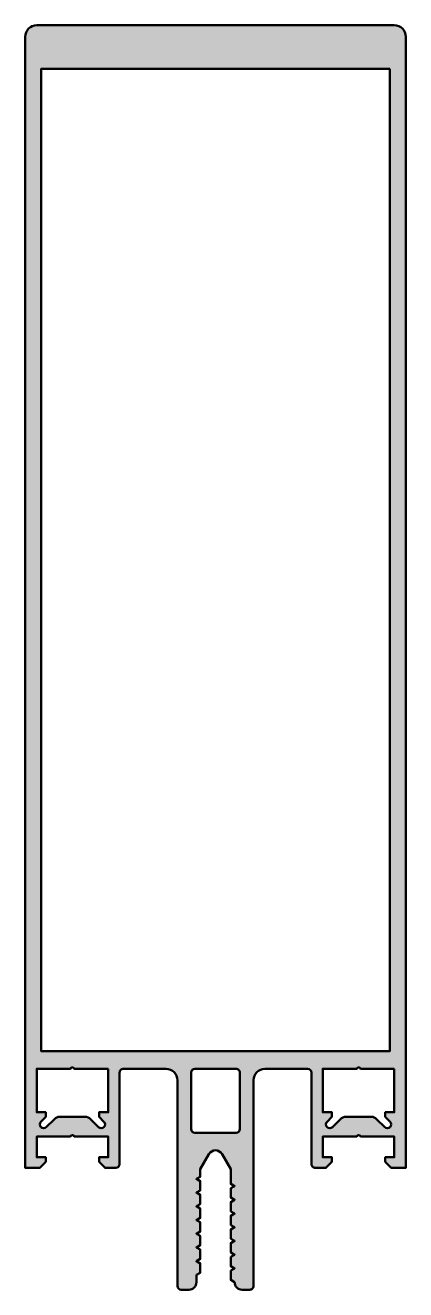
# Model space of a CAD drawing. Extents: x -25 to 25, y -16 to 150.
import ezdxf

# ---------------------------------------------------------------- set-up
doc = ezdxf.new("R2010")
doc.units = 0
doc.layers.add('0S-Alu contour', color=7, linetype='Continuous', lineweight=50)
doc.layers.add('0S-Alu hatch', color=252, linetype='Continuous', lineweight=25)

# ---------------------------------------------------------------- blocks, each defined once
blk = doc.blocks.new('322300__F5617578_5FAE_49E5_A91E_6B3957D61F63_')
at = {"layer": '0S-Alu hatch'}
h = blk.add_hatch(color=256, dxfattribs=at)
edge = h.paths.add_edge_path()
edge.add_arc((-23.50000000000002, 148.4999999999998), 1.500000000000056, 89.99999999999675, 180)
edge.add_line((-25.00000000000008, 148.4999999999998), (-25.00000000000005, -8.53e-14))
edge.add_line((-25.00000000000005, -8.53e-14), (-23.10000000000002, -5.68e-14))
edge.add_line((-23.10000000000002, -5.68e-14), (-22.29999999999998, 0.7999999999998693))
edge.add_line((-22.29999999999998, 0.7999999999998693), (-22.30000000000006, 1.399999999999863))
edge.add_line((-22.30000000000006, 1.399999999999863), (-23.50000000000008, 1.39999999999992))
edge.add_line((-23.50000000000008, 1.39999999999992), (-23.50000000000005, 4.099999999999823))
edge.add_line((-23.50000000000005, 4.099999999999823), (-19.04494897427838, 4.09999999999988))
edge.add_ellipse((-18.80000000000006, 4.04999999999984), major_axis=(-0.2500000000000059, 0), ratio=1, start_angle=191.5369590328246, end_angle=348.46304096717546, ccw=False)
edge.add_line((-18.55505102572174, 4.09999999999988), (-14.1000000000001, 4.099999999999795))
edge.add_line((-14.1000000000001, 4.099999999999795), (-14.10000000000007, 1.399999999999891))
edge.add_line((-14.10000000000007, 1.399999999999891), (-15.30000000000011, 1.399999999999891))
edge.add_line((-15.30000000000011, 1.399999999999891), (-15.30000000000011, 0.7999999999999261))
edge.add_line((-15.30000000000011, 0.7999999999999261), (-14.50000000000005, -1.137e-13))
edge.add_line((-14.50000000000005, -1.137e-13), (-13.09999999999998, -1.137e-13))
edge.add_arc((-13.10000000000004, 0.4999999999999148), 0.5000000000000285, 270.0000000000065, 360)
edge.add_line((-12.60000000000001, 0.4999999999999148), (-12.60000000000007, 12.49999999999991))
edge.add_ellipse((-12.10000000000012, 12.49999999999988), major_axis=(-0.4999999999999503, 0), ratio=1, start_angle=269.99999999999756, end_angle=360, ccw=False)
edge.add_line((-12.1000000000001, 12.99999999999984), (-6.500000000000106, 12.99999999999983))
edge.add_ellipse((-6.500000000000055, 11.49999999999977), major_axis=(-1.500000000000055, 0), ratio=1, start_angle=180, end_angle=270.00000000000193, ccw=False)
edge.add_line((-5, 11.49999999999977), (-4.999999999999992, -15.50000000000006))
edge.add_arc((-4.499999999999985, -15.50000000000006), 0.5000000000000071, 180, 269.9999999999992)
edge.add_line((-4.499999999999992, -16.00000000000006), (-3.499999999999992, -16.00000000000006))
edge.add_arc((-3.500000000000007, -15.00000000000006), 1, 270.0000000000008, 360)
edge.add_line((-2.500000000000007, -15.00000000000006), (-2.499999999999992, -14.05277679671579))
edge.add_line((-2.499999999999992, -14.05277679671579), (-2.000000000000021, -13.76410166212099))
edge.add_line((-2.000000000000021, -13.76410166212099), (-1.999999999999992, -12.54145193131057))
edge.add_line((-1.999999999999992, -12.54145193131057), (-2.500000000000021, -12.25277679671575))
edge.add_line((-2.500000000000021, -12.25277679671575), (-1.999999999999992, -11.96410166212095))
edge.add_line((-1.999999999999992, -11.96410166212095), (-1.999999999999992, -10.74145193131056))
edge.add_line((-1.999999999999992, -10.74145193131056), (-2.500000000000021, -10.45277679671574))
edge.add_line((-2.500000000000021, -10.45277679671574), (-1.999999999999992, -10.16410166212085))
edge.add_line((-1.999999999999992, -10.16410166212085), (-1.999999999999992, -8.941451931310581))
edge.add_line((-1.999999999999992, -8.941451931310581), (-2.499999999999992, -8.652776796715697))
edge.add_line((-2.499999999999992, -8.652776796715697), (-1.999999999999992, -8.364101662120873))
edge.add_line((-1.999999999999992, -8.364101662120873), (-1.999999999999992, -7.141451931310513))
edge.add_line((-1.999999999999992, -7.141451931310513), (-2.499999999999992, -6.852776796715716))
edge.add_line((-2.499999999999992, -6.852776796715716), (-1.999999999999992, -6.564101662120918))
edge.add_line((-1.999999999999992, -6.564101662120918), (-1.999999999999992, -5.341451931310501))
edge.add_line((-1.999999999999992, -5.341451931310501), (-2.499999999999992, -5.052776796715704))
edge.add_line((-2.499999999999992, -5.052776796715704), (-1.999999999999992, -4.764101662120879))
edge.add_line((-1.999999999999992, -4.764101662120879), (-2.000000000000021, -3.541451931310461))
edge.add_line((-2.000000000000021, -3.541451931310461), (-2.499999999999992, -3.252776796715664))
edge.add_line((-2.499999999999992, -3.252776796715664), (-1.999999999999992, -2.964101662120867))
edge.add_line((-1.999999999999992, -2.964101662120867), (-1.999999999999992, -1.741451931310507))
edge.add_line((-1.999999999999992, -1.741451931310507), (-2.499999999999992, -1.452776796715681))
edge.add_line((-2.499999999999992, -1.452776796715681), (-1.999999999999992, -1.164101662120884))
edge.add_line((-1.999999999999992, -1.164101662120884), (-1.999999999999992, -0.1641016621208848))
edge.add_line((-1.999999999999992, -0.1641016621208848), (-0.8660253585604706, 1.799999999999897))
edge.add_ellipse((4.52239703e-08, 1.299999999999868), major_axis=(-1.000000000000016, 0), ratio=1, start_angle=209.9999999999996, end_angle=329.99999999999864, ccw=False)
edge.add_line((0.8660254490084266, 1.79999999999987), (1.99999999999995, -0.1641015681548763))
edge.add_line((1.99999999999995, -0.1641015681548763), (1.99999999999995, -2.111324865405151))
edge.add_line((1.99999999999995, -2.111324865405151), (2.500000000000007, -2.400000000000034))
edge.add_line((2.500000000000007, -2.400000000000034), (1.99999999999995, -2.688675134594802))
edge.add_line((1.99999999999995, -2.688675134594802), (1.99999999999995, -3.911324865405163))
edge.add_line((1.99999999999995, -3.911324865405163), (2.500000000000007, -4.200000000000073))
edge.add_line((2.500000000000007, -4.200000000000073), (1.999999999999864, -4.488675134594927))
edge.add_line((1.999999999999864, -4.488675134594927), (1.999999999999893, -5.711324865405202))
edge.add_line((1.999999999999893, -5.711324865405202), (2.49999999999995, -6.000000000000056))
edge.add_line((2.49999999999995, -6.000000000000056), (1.999999999999893, -6.288675134594882))
edge.add_line((1.999999999999893, -6.288675134594882), (1.99999999999995, -7.511324865405214))
edge.add_line((1.99999999999995, -7.511324865405214), (2.49999999999995, -7.800000000000039))
edge.add_line((2.49999999999995, -7.800000000000039), (1.999999999999893, -8.088675134594835))
edge.add_line((1.999999999999893, -8.088675134594835), (1.999999999999893, -9.311324865405169))
edge.add_line((1.999999999999893, -9.311324865405169), (2.500000000000007, -9.600000000000023))
edge.add_line((2.500000000000007, -9.600000000000023), (1.999999999999893, -9.888675134594877))
edge.add_line((1.999999999999893, -9.888675134594877), (1.99999999999995, -11.11132486540526))
edge.add_line((1.99999999999995, -11.11132486540526), (2.49999999999995, -11.40000000000009))
edge.add_line((2.49999999999995, -11.40000000000009), (1.999999999999893, -11.688675134595))
edge.add_line((1.999999999999893, -11.688675134595), (1.999999999999893, -12.91132486540528))
edge.add_line((1.999999999999893, -12.91132486540528), (2.499999999999921, -13.20000000000007))
edge.add_line((2.499999999999921, -13.20000000000007), (1.99999999999995, -13.48867513459495))
edge.add_line((1.99999999999995, -13.48867513459495), (1.999999999999893, -14.71132486540529))
edge.add_line((1.999999999999893, -14.71132486540529), (2.499999999999921, -15.00000000000008))
edge.add_arc((3.4999999999999, -15.00000000000006), 0.9999999999999786, 180, 269.9999999999996)
edge.add_line((3.499999999999893, -16.00000000000003), (4.500000000000007, -16.00000000000006))
edge.add_arc((4.500000000000042, -15.50000000000011), 0.4999999999999432, 269.9999999999959, 360)
edge.add_line((4.999999999999985, -15.50000000000011), (4.999999999999893, 11.49999999999977))
edge.add_ellipse((6.499999999999943, 11.49999999999986), major_axis=(-1.500000000000049, 0), ratio=1, start_angle=270.0000000000041, end_angle=360, ccw=False)
edge.add_line((6.499999999999836, 12.99999999999991), (12.09999999999997, 12.99999999999988))
edge.add_ellipse((12.09999999999995, 12.49999999999986), major_axis=(-0.5000000000000302, 0), ratio=1, start_angle=180, end_angle=269.9999999999974, ccw=False)
edge.add_line((12.59999999999998, 12.49999999999986), (12.59999999999992, 0.4999999999998864))
edge.add_arc((13.09999999999991, 0.4999999999999432), 0.4999999999999929, 180, 270.0000000000073)
edge.add_line((13.09999999999997, -4.97e-14), (14.49999999999989, -1.137e-13))
edge.add_line((14.49999999999989, -1.137e-13), (15.30000000000007, 0.7999999999999546))
edge.add_line((15.30000000000007, 0.7999999999999546), (15.29999999999996, 1.399999999999891))
edge.add_line((15.29999999999996, 1.399999999999891), (14.09999999999994, 1.399999999999891))
edge.add_line((14.09999999999994, 1.399999999999891), (14.09999999999997, 4.099999999999795))
edge.add_line((14.09999999999997, 4.099999999999795), (18.55505102572164, 4.09999999999988))
edge.add_ellipse((18.79999999999996, 4.04999999999984), major_axis=(-0.2500000000000059, 0), ratio=1, start_angle=191.5369590328246, end_angle=348.46304096717546, ccw=False)
edge.add_line((19.04494897427827, 4.09999999999988), (23.49999999999995, 4.099999999999823))
edge.add_line((23.49999999999995, 4.099999999999823), (23.49999999999995, 1.399999999999891))
edge.add_line((23.49999999999995, 1.399999999999891), (22.29999999999996, 1.39999999999992))
edge.add_line((22.29999999999996, 1.39999999999992), (22.29999999999996, 0.7999999999999261))
edge.add_line((22.29999999999996, 0.7999999999999261), (23.09999999999997, -1.137e-13))
edge.add_line((23.09999999999997, -1.137e-13), (24.99999999999995, -1.421e-13))
edge.add_line((24.99999999999995, -1.421e-13), (24.99999999999995, 148.4999999999998))
edge.add_arc((23.4999999999999, 148.4999999999999), 1.500000000000049, 0, 89.99999999999811)
edge.add_line((23.49999999999995, 149.9999999999999), (-23.49999999999994, 149.9999999999999))
h.paths.add_polyline_path([(22.90000000000021, 144.2999999999999), (22.89999999999987, 15.29999999999995), (-22.90000000000011, 15.29999999999995), (-22.90000000000028, 144.2999999999999)])
edge = h.paths.add_edge_path()
edge.add_line((-14.10000000000007, 12.99999999999991), (-14.10000000000007, 7.299999999999926))
edge.add_line((-14.10000000000007, 7.299999999999926), (-15.30000000000006, 7.299999999999926))
edge.add_line((-15.30000000000006, 7.299999999999926), (-15.30000000000011, 6.69999999999996))
edge.add_line((-15.30000000000011, 6.69999999999996), (-14.65355339059345, 6.053553390593236))
edge.add_ellipse((-15.00710678118674, 5.699999999999931), major_axis=(-0.5000000000000342, 0), ratio=1, start_angle=45.000000000005684, end_angle=225.0000000000012, ccw=False)
edge.add_line((-15.36066017178, 5.346446609406598), (-16.42132034355977, 6.407106781186428))
edge.add_arc((-17.12842712474639, 5.699999999999789), 1.000000000000113, 45.00000000000087, 89.99999999999959)
edge.add_line((-17.12842712474639, 6.699999999999903), (-20.47157287525362, 6.699999999999931))
edge.add_arc((-20.47157287525363, 5.699999999999562), 1.000000000000359, 89.9999999999992, 134.9999999999971)
edge.add_line((-21.1786796564404, 6.407106781186399), (-22.23933982822012, 5.346446609406598))
edge.add_ellipse((-22.59289321881341, 5.699999999999903), major_axis=(-0.5000000000000543, 0), ratio=1, start_angle=-44.999999999998806, end_angle=134.9999999999989, ccw=False)
edge.add_line((-22.94644660940673, 6.053553390593208), (-22.30000000000006, 6.699999999999931))
edge.add_line((-22.30000000000006, 6.699999999999931), (-22.30000000000006, 7.299999999999926))
edge.add_line((-22.30000000000006, 7.299999999999926), (-23.50000000000011, 7.299999999999926))
edge.add_line((-23.50000000000011, 7.299999999999926), (-23.49999999999999, 12.99999999999991))
edge.add_line((-23.49999999999999, 12.99999999999991), (-19.04494897427838, 12.99999999999991))
edge.add_ellipse((-18.80000000000006, 12.94999999999987), major_axis=(-0.2500000000000059, 0), ratio=1, start_angle=191.5369590328246, end_angle=348.46304096717546, ccw=False)
edge.add_line((-18.55505102572174, 12.99999999999991), (-14.10000000000007, 12.99999999999991))
edge = h.paths.add_edge_path()
edge.add_ellipse((2.69999999999991, 12.49999999999983), major_axis=(-0.5000000000000285, 0), ratio=1, start_angle=180, end_angle=270.00000000000324, ccw=False)
edge.add_line((3.199999999999938, 12.49999999999983), (3.199999999999938, 5.09999999999988))
edge.add_ellipse((2.699999999999967, 5.099999999999852), major_axis=(-0.4999999999999716, 0), ratio=1, start_angle=90.00000000000318, end_angle=180, ccw=False)
edge.add_line((2.699999999999995, 4.59999999999988), (-2.699999999999981, 4.599999999999852))
edge.add_ellipse((-2.699999999999967, 5.099999999999823), major_axis=(-0.4999999999999716, 0), ratio=1, start_angle=0, end_angle=89.9999999999983, ccw=False)
edge.add_line((-3.199999999999938, 5.099999999999823), (-3.200000000000038, 12.49999999999986))
edge.add_ellipse((-2.700000000000009, 12.49999999999988), major_axis=(-0.5000000000000285, 0), ratio=1, start_angle=270.00000000000324, end_angle=360, ccw=False)
edge.add_line((-2.700000000000038, 12.99999999999991), (2.699999999999882, 12.99999999999986))
edge = h.paths.add_edge_path()
edge.add_line((23.49999999999995, 12.99999999999991), (23.49999999999995, 7.299999999999926))
edge.add_line((23.49999999999995, 7.299999999999926), (22.29999999999996, 7.299999999999926))
edge.add_line((22.29999999999996, 7.299999999999926), (22.29999999999996, 6.699999999999874))
edge.add_line((22.29999999999996, 6.699999999999874), (22.94644660940651, 6.053553390593236))
edge.add_ellipse((22.59289321881325, 5.699999999999903), major_axis=(-0.5000000000000142, 0), ratio=1, start_angle=45.00000000000807, end_angle=225.0000000000058, ccw=False)
edge.add_line((22.23933982822002, 5.346446609406569), (21.17867965644019, 6.407106781186456))
edge.add_arc((20.47157287525351, 5.699999999999761), 1.000000000000198, 45.00000000000073, 89.99999999999939)
edge.add_line((20.47157287525352, 6.69999999999996), (17.12842712474612, 6.699999999999874))
edge.add_arc((17.12842712474617, 5.699999999999988), 0.9999999999998868, 90.00000000000325, 135.0000000000023)
edge.add_line((16.42132034355968, 6.407106781186427), (15.36066017177996, 5.346446609406626))
edge.add_ellipse((15.00710678118664, 5.699999999999931), major_axis=(-0.5000000000000543, 0), ratio=1, start_angle=-44.9999999999942, end_angle=135.0000000000012, ccw=False)
edge.add_line((14.65355339059329, 6.053553390593208), (15.30000000000002, 6.699999999999874))
edge.add_line((15.30000000000002, 6.699999999999874), (15.30000000000002, 7.299999999999926))
edge.add_line((15.30000000000002, 7.299999999999926), (14.09999999999997, 7.299999999999926))
edge.add_line((14.09999999999997, 7.299999999999926), (14.09999999999997, 12.99999999999991))
edge.add_line((14.09999999999997, 12.99999999999991), (18.55505102572164, 12.99999999999991))
edge.add_ellipse((18.79999999999996, 12.94999999999987), major_axis=(-0.2500000000000059, 0), ratio=1, start_angle=191.5369590328246, end_angle=348.46304096717546, ccw=False)
edge.add_line((19.04494897427827, 12.99999999999991), (23.49999999999995, 12.99999999999991))
at = {"layer": '0S-Alu contour', "color": 7}
for points in [[(23.49999999999995, 149.9999999999999), (-23.49999999999994, 149.9999999999999)], [(-25.00000000000008, 148.4999999999998), (-25.00000000000005, -8.53e-14), (-23.10000000000002, -5.68e-14), (-22.29999999999998, 0.7999999999998693), (-22.30000000000006, 1.399999999999863), (-23.50000000000008, 1.39999999999992), (-23.50000000000005, 4.099999999999823), (-19.04494897427838, 4.09999999999988)], [(19.04494897427827, 4.09999999999988), (23.49999999999995, 4.099999999999823), (23.49999999999995, 1.399999999999891), (22.29999999999996, 1.39999999999992), (22.29999999999996, 0.7999999999999261), (23.09999999999997, -1.137e-13), (24.99999999999995, -1.421e-13), (24.99999999999995, 148.4999999999998)], [(22.90000000000021, 144.2999999999999), (22.89999999999987, 15.29999999999995), (-22.90000000000011, 15.29999999999995), (-22.90000000000028, 144.2999999999999), (22.90000000000021, 144.2999999999999)], [(-22.94644660940673, 6.053553390593208), (-22.30000000000006, 6.699999999999931), (-22.30000000000006, 7.299999999999926), (-23.50000000000011, 7.299999999999926), (-23.49999999999999, 12.99999999999991), (-19.04494897427838, 12.99999999999991)], [(-18.55505102572174, 12.99999999999991), (-14.10000000000007, 12.99999999999991)], [(-14.10000000000007, 12.99999999999991), (-14.10000000000007, 7.299999999999926), (-15.30000000000006, 7.299999999999926), (-15.30000000000011, 6.69999999999996), (-14.65355339059345, 6.053553390593236)], [(-12.60000000000001, 0.4999999999999148), (-12.60000000000007, 12.49999999999991)], [(-12.1000000000001, 12.99999999999984), (-6.500000000000106, 12.99999999999983)], [(-3.199999999999938, 5.099999999999823), (-3.200000000000038, 12.49999999999986)], [(-2.700000000000038, 12.99999999999991), (2.699999999999882, 12.99999999999986)], [(3.199999999999938, 12.49999999999983), (3.199999999999938, 5.09999999999988)], [(6.499999999999836, 12.99999999999991), (12.09999999999997, 12.99999999999988)], [(12.59999999999998, 12.49999999999986), (12.59999999999992, 0.4999999999998864)], [(14.65355339059329, 6.053553390593208), (15.30000000000002, 6.699999999999874), (15.30000000000002, 7.299999999999926), (14.09999999999997, 7.299999999999926), (14.09999999999997, 12.99999999999991), (18.55505102572164, 12.99999999999991)], [(19.04494897427827, 12.99999999999991), (23.49999999999995, 12.99999999999991)], [(23.49999999999995, 12.99999999999991), (23.49999999999995, 7.299999999999926), (22.29999999999996, 7.299999999999926), (22.29999999999996, 6.699999999999874), (22.94644660940651, 6.053553390593236)], [(-5, 11.49999999999977), (-4.999999999999992, -15.50000000000006)], [(4.999999999999985, -15.50000000000011), (4.999999999999893, 11.49999999999977)], [(-17.12842712474639, 6.699999999999903), (-20.47157287525362, 6.699999999999931)], [(20.47157287525352, 6.69999999999996), (17.12842712474612, 6.699999999999874)], [(-21.1786796564404, 6.407106781186399), (-22.23933982822012, 5.346446609406598)], [(-15.36066017178, 5.346446609406598), (-16.42132034355977, 6.407106781186428)], [(16.42132034355968, 6.407106781186427), (15.36066017177996, 5.346446609406626)], [(22.23933982822002, 5.346446609406569), (21.17867965644019, 6.407106781186456)], [(-18.55505102572174, 4.09999999999988), (-14.1000000000001, 4.099999999999795), (-14.10000000000007, 1.399999999999891), (-15.30000000000011, 1.399999999999891), (-15.30000000000011, 0.7999999999999261), (-14.50000000000005, -1.137e-13), (-13.09999999999998, -1.137e-13)], [(2.699999999999995, 4.59999999999988), (-2.699999999999981, 4.599999999999852)], [(13.09999999999997, -4.97e-14), (14.49999999999989, -1.137e-13), (15.30000000000007, 0.7999999999999546), (15.29999999999996, 1.399999999999891), (14.09999999999994, 1.399999999999891), (14.09999999999997, 4.099999999999795), (18.55505102572164, 4.09999999999988)], [(-2.500000000000007, -15.00000000000006), (-2.499999999999992, -14.05277679671579), (-2.000000000000021, -13.76410166212099), (-1.999999999999992, -12.54145193131057), (-2.500000000000021, -12.25277679671575), (-1.999999999999992, -11.96410166212095), (-1.999999999999992, -10.74145193131056), (-2.500000000000021, -10.45277679671574), (-1.999999999999992, -10.16410166212085), (-1.999999999999992, -8.941451931310581), (-2.499999999999992, -8.652776796715697), (-1.999999999999992, -8.364101662120873), (-1.999999999999992, -7.141451931310513), (-2.499999999999992, -6.852776796715716), (-1.999999999999992, -6.564101662120918), (-1.999999999999992, -5.341451931310501), (-2.499999999999992, -5.052776796715704), (-1.999999999999992, -4.764101662120879), (-2.000000000000021, -3.541451931310461), (-2.499999999999992, -3.252776796715664), (-1.999999999999992, -2.964101662120867), (-1.999999999999992, -1.741451931310507), (-2.499999999999992, -1.452776796715681), (-1.999999999999992, -1.164101662120884), (-1.999999999999992, -0.1641016621208848), (-0.8660253585604706, 1.799999999999897)], [(0.8660254490084266, 1.79999999999987), (1.99999999999995, -0.1641015681548763), (1.99999999999995, -2.111324865405151), (2.500000000000007, -2.400000000000034), (1.99999999999995, -2.688675134594802), (1.99999999999995, -3.911324865405163), (2.500000000000007, -4.200000000000073), (1.999999999999864, -4.488675134594927), (1.999999999999893, -5.711324865405202), (2.49999999999995, -6.000000000000056), (1.999999999999893, -6.288675134594882), (1.99999999999995, -7.511324865405214), (2.49999999999995, -7.800000000000039), (1.999999999999893, -8.088675134594835), (1.999999999999893, -9.311324865405169), (2.500000000000007, -9.600000000000023), (1.999999999999893, -9.888675134594877), (1.99999999999995, -11.11132486540526), (2.49999999999995, -11.40000000000009), (1.999999999999893, -11.688675134595), (1.999999999999893, -12.91132486540528), (2.499999999999921, -13.20000000000007), (1.99999999999995, -13.48867513459495), (1.999999999999893, -14.71132486540529), (2.499999999999921, -15.00000000000008)], [(-4.499999999999992, -16.00000000000006), (-3.499999999999992, -16.00000000000006)], [(3.499999999999893, -16.00000000000003), (4.500000000000007, -16.00000000000006)]]:
    blk.add_lwpolyline(points, dxfattribs=at)
for centre, radius, start, end in [((-23.50000000000002, 148.4999999999998), 1.500000000000056, 89.99999999999675, 180), ((23.4999999999999, 148.4999999999999), 1.500000000000049, 0, 89.99999999999811), ((-20.47157287525363, 5.699999999999562), 1.000000000000359, 89.9999999999992, 134.9999999999971), ((-17.12842712474639, 5.699999999999789), 1.000000000000113, 45.00000000000087, 89.99999999999959), ((17.12842712474617, 5.699999999999988), 0.9999999999998868, 90.00000000000325, 135.0000000000023), ((20.47157287525351, 5.699999999999761), 1.000000000000198, 45.00000000000073, 89.99999999999939), ((-13.10000000000004, 0.4999999999999148), 0.5000000000000285, 270.0000000000065, 0), ((13.09999999999991, 0.4999999999999432), 0.4999999999999929, 180, 270.0000000000073), ((-4.499999999999985, -15.50000000000006), 0.5000000000000071, 180, 269.9999999999992), ((-3.500000000000007, -15.00000000000006), 1, 270.0000000000008, 0), ((3.4999999999999, -15.00000000000006), 0.9999999999999786, 180, 269.9999999999996), ((4.500000000000042, -15.50000000000011), 0.4999999999999432, 269.9999999999959, 0)]:
    blk.add_arc(centre, radius, start, end, dxfattribs=at)
at = {"layer": '0S-Alu contour', "color": 7, "extrusion": (0, 0, -1)}
for centre, radius, start, end in [((18.80000000000006, 12.94999999999987), 0.2500000000000059, 11.53695903282453, 168.4630409671754), ((12.10000000000012, 12.49999999999988), 0.4999999999999503, 0, 90.00000000000244), ((6.500000000000055, 11.49999999999977), 1.500000000000055, 89.99999999999805, 180), ((2.700000000000009, 12.49999999999988), 0.5000000000000285, 0, 89.99999999999675), ((-2.69999999999991, 12.49999999999983), 0.5000000000000285, 89.99999999999675, 180), ((-6.499999999999943, 11.49999999999986), 1.500000000000049, 0, 89.99999999999594), ((-12.09999999999995, 12.49999999999986), 0.5000000000000302, 90.00000000000261, 180), ((-18.79999999999996, 12.94999999999987), 0.2500000000000059, 11.53695903282453, 168.4630409671754), ((22.59289321881341, 5.699999999999903), 0.5000000000000543, 225.0000000000011, 44.99999999999885), ((15.00710678118674, 5.699999999999931), 0.5000000000000342, 134.9999999999988, 314.9999999999943), ((2.699999999999967, 5.099999999999823), 0.4999999999999716, 270.0000000000017, 0), ((-2.699999999999967, 5.099999999999852), 0.4999999999999716, 180, 269.9999999999968), ((-15.00710678118664, 5.699999999999931), 0.5000000000000543, 224.9999999999988, 44.99999999999425), ((-22.59289321881325, 5.699999999999903), 0.5000000000000142, 134.9999999999942, 314.9999999999919), ((18.80000000000006, 4.04999999999984), 0.2500000000000059, 11.53695903282453, 168.4630409671754), ((-18.79999999999996, 4.04999999999984), 0.2500000000000059, 11.53695903282453, 168.4630409671754), ((-4.52239703e-08, 1.299999999999868), 1.000000000000016, 30.00000000000135, 150.0000000000004)]:
    blk.add_arc(centre, radius, start, end, dxfattribs=at)
blk = doc.blocks.new('322300__2943BE5B_81ED_4243_BE5A_3604F68A35D2_')
at = {"layer": '0S-Alu contour', "color": 7}
blk.add_blockref('322300__F5617578_5FAE_49E5_A91E_6B3957D61F63_', (0, 0), dxfattribs=at)

msp = doc.modelspace()

# ---------------------------------------------------------------- block references
at = {"layer": '0S-Alu contour', "color": 7}
msp.add_blockref('322300__2943BE5B_81ED_4243_BE5A_3604F68A35D2_', (0, 0), dxfattribs=at)

doc.saveas('drawing.dxf')
